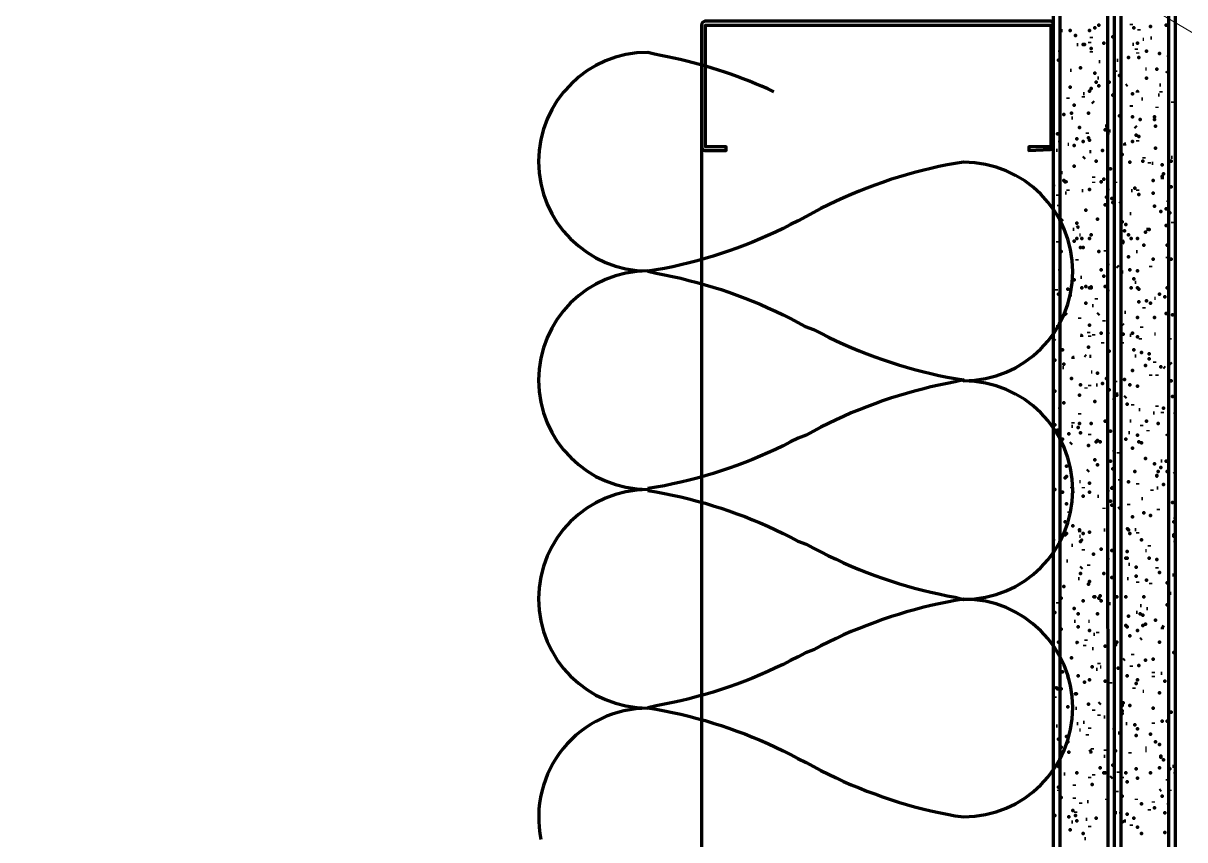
# Model space of a CAD drawing. Extents: x -83.6 to -32.7, y 325.7 to 417.7.
# Drawn here: x -65.46 to -53.48, y 364.89 to 373.3 of the extents above; entities that cross this region are included whole.
import ezdxf

# ---------------------------------------------------------------- set-up
doc = ezdxf.new("R2010")
doc.units = 0
doc.header["$MEASUREMENT"] = 0
for name, color, linetype, lineweight in [('Dt-Line 1', 9, 'Continuous', 0), ('Dt-Line 3', 7, 'Continuous', 15), ('Dt-Text', 121, 'Continuous', 20)]:
    doc.layers.add(name, color=color, linetype=linetype, lineweight=lineweight)
doc.styles.get("Standard").update_dxf_attribs({"font": 'Arial.ttf'})
doc.dimstyles.new('1 & 1 Half', dxfattribs={"dimtxt": 0.75, "dimasz": 0.75, "dimexe": 1, "dimexo": 0.375, "dimgap": 0.5, "dimtad": 1, "dimdec": 4, "dimzin": 3, "dimdsep": 46, "dimlunit": 4, "dimtxsty": 'Standard', "dimblk": 'ARCHTICK', "dimcen": 0.09375, "dimdle": 1, "dimclrd": 253, "dimclre": 253, "dimclrt": 256, "dimadec": 0, "dimazin": 0, "dimtfac": 0.6, "dimtdec": 4, "dimtix": 1, "dimtmove": 2, "dimatfit": 0, "dimfxl": 1, "dimfrac": 1, "dimtolj": 1, "dimtzin": 0, "dimlwd": 9, "dimlwe": 9, "dimarcsym": 0})

# ---------------------------------------------------------------- blocks, each defined once
blk = doc.blocks.new('_ArchTick')
at = {"color": 0, "linetype": 'ByBlock', "const_width": 0.15}
blk.add_lwpolyline([(-0.5, -0.5), (0.5, 0.5)], dxfattribs=at)

msp = doc.modelspace()

# ---------------------------------------------------------------- linework, layer by layer
at = {"layer": 'Dt-Line 1', "linetype": 'Continuous', "lineweight": 158}
for p, q in [((-54.758, 373.228), (-54.745, 373.228)), ((-54.038, 373.295), (-54.038, 373.281)), ((-53.958, 373.241), (-53.958, 373.228)), ((-54.465, 373.108), (-54.465, 373.095)), ((-54.451, 373.161), (-54.451, 373.148)), ((-53.905, 373.135), (-53.918, 373.135)), ((-53.825, 373.148), (-53.838, 373.148)), ((-54.598, 373.081), (-54.585, 373.081)), ((-54.451, 373.015), (-54.451, 373.001)), ((-54.011, 373.081), (-54.025, 373.081)), ((-53.985, 373.041), (-53.985, 373.028)), ((-53.971, 373.001), (-53.971, 372.988)), ((-54.371, 372.908), (-54.358, 372.908)), ((-54.185, 372.921), (-54.171, 372.921)), ((-54.651, 372.815), (-54.665, 372.815)), ((-54.371, 372.735), (-54.385, 372.735)), ((-54.198, 372.815), (-54.198, 372.801)), ((-53.878, 372.828), (-53.891, 372.828)), ((-53.665, 372.801), (-53.678, 372.788)), ((-54.145, 372.628), (-54.145, 372.615)), ((-54.078, 372.668), (-54.091, 372.655)), ((-53.745, 372.668), (-53.731, 372.668)), ((-54.691, 372.535), (-54.691, 372.521)), ((-54.518, 372.575), (-54.531, 372.575)), ((-54.531, 372.548), (-54.531, 372.535)), ((-54.438, 372.495), (-54.425, 372.481)), ((-53.931, 372.521), (-53.918, 372.521)), ((-53.745, 372.561), (-53.758, 372.561)), ((-53.731, 372.601), (-53.731, 372.588)), ((-53.611, 372.495), (-53.611, 372.481)), ((-54.038, 372.455), (-54.038, 372.441)), ((-53.771, 372.441), (-53.771, 372.428)), ((-54.638, 372.321), (-54.651, 372.321)), ((-53.598, 372.255), (-53.585, 372.255)), ((-54.491, 372.175), (-54.491, 372.161)), ((-54.291, 372.241), (-54.305, 372.241)), ((-54.251, 372.188), (-54.265, 372.188)), ((-54.131, 372.241), (-54.145, 372.241)), ((-53.998, 372.241), (-53.985, 372.228)), ((-54.691, 372.055), (-54.678, 372.055)), ((-53.971, 372.095), (-53.971, 372.081)), ((-54.798, 371.988), (-54.811, 371.988)), ((-54.518, 371.921), (-54.531, 371.908)), ((-54.451, 371.975), (-54.465, 371.975)), ((-53.905, 371.921), (-53.905, 371.908)), ((-53.625, 371.921), (-53.611, 371.921)), ((-53.851, 371.868), (-53.851, 371.855)), ((-53.811, 371.855), (-53.825, 371.855)), ((-54.758, 371.761), (-54.745, 371.761)), ((-54.425, 371.721), (-54.425, 371.708)), ((-54.425, 371.668), (-54.425, 371.655)), ((-54.211, 371.748), (-54.225, 371.748)), ((-54.198, 371.668), (-54.198, 371.655)), ((-54.798, 371.535), (-54.798, 371.521)), ((-54.705, 371.548), (-54.718, 371.548)), ((-54.691, 371.588), (-54.691, 371.575)), ((-54.531, 371.575), (-54.545, 371.575)), ((-54.198, 371.535), (-54.211, 371.535)), ((-54.025, 371.575), (-54.038, 371.575)), ((-53.971, 371.588), (-53.971, 371.575)), ((-54.785, 371.428), (-54.785, 371.415)), ((-54.145, 371.455), (-54.158, 371.441)), ((-53.665, 371.481), (-53.651, 371.468)), ((-54.758, 371.335), (-54.771, 371.335)), ((-54.038, 371.335), (-54.051, 371.335)), ((-54.745, 371.281), (-54.758, 371.268)), ((-54.625, 371.175), (-54.638, 371.175)), ((-54.145, 371.228), (-54.145, 371.215)), ((-53.651, 371.215), (-53.651, 371.201)), ((-53.611, 371.255), (-53.611, 371.241)), ((-54.798, 371.055), (-54.798, 371.041)), ((-54.571, 371.121), (-54.558, 371.121)), ((-54.305, 370.961), (-54.305, 370.948)), ((-53.985, 370.948), (-53.971, 370.948)), ((-54.598, 370.868), (-54.598, 370.855)), ((-53.665, 370.895), (-53.665, 370.881)), ((-54.185, 370.801), (-54.171, 370.788)), ((-54.118, 370.735), (-54.131, 370.735)), ((-53.838, 370.801), (-53.838, 370.788)), ((-54.545, 370.681), (-54.558, 370.681)), ((-53.985, 370.628), (-53.998, 370.628)), ((-54.811, 370.561), (-54.811, 370.548)), ((-54.398, 370.468), (-54.398, 370.455)), ((-54.158, 370.481), (-54.145, 370.481)), ((-53.798, 370.468), (-53.785, 370.468)), ((-54.425, 370.388), (-54.438, 370.388)), ((-53.905, 370.375), (-53.905, 370.361)), ((-53.585, 370.361), (-53.585, 370.348)), ((-54.718, 370.308), (-54.705, 370.295)), ((-54.571, 370.268), (-54.571, 370.255)), ((-54.371, 370.308), (-54.385, 370.295)), ((-54.318, 370.241), (-54.318, 370.228)), ((-54.091, 370.321), (-54.105, 370.321)), ((-54.798, 370.188), (-54.798, 370.175)), ((-54.478, 370.121), (-54.478, 370.108)), ((-54.131, 370.201), (-54.118, 370.188)), ((-53.931, 370.175), (-53.931, 370.161)), ((-54.838, 370.041), (-54.825, 370.028)), ((-54.465, 370.081), (-54.465, 370.068)), ((-54.425, 370.095), (-54.425, 370.081)), ((-54.331, 370.015), (-54.331, 370.001)), ((-54.131, 370.015), (-54.131, 370.001)), ((-54.038, 370.081), (-54.051, 370.081)), ((-53.945, 370.055), (-53.945, 370.041)), ((-53.785, 370.095), (-53.798, 370.095)), ((-53.638, 370.055), (-53.638, 370.041)), ((-54.518, 369.881), (-54.505, 369.868)), ((-54.465, 369.868), (-54.451, 369.868)), ((-53.985, 369.868), (-53.998, 369.868)), ((-54.731, 369.748), (-54.745, 369.748)), ((-53.798, 369.815), (-53.798, 369.801)), ((-53.705, 369.761), (-53.691, 369.748)), ((-53.638, 369.801), (-53.625, 369.788)), ((-54.451, 369.708), (-54.438, 369.708)), ((-53.838, 369.681), (-53.838, 369.668)), ((-53.771, 369.681), (-53.771, 369.668)), ((-54.505, 369.548), (-54.505, 369.535)), ((-54.465, 369.575), (-54.465, 369.561)), ((-54.398, 369.575), (-54.385, 369.575)), ((-54.198, 369.615), (-54.198, 369.601)), ((-54.091, 369.455), (-54.105, 369.441)), ((-54.571, 369.281), (-54.571, 369.268)), ((-54.025, 369.375), (-54.025, 369.361)), ((-53.958, 369.321), (-53.945, 369.321)), ((-53.798, 369.281), (-53.811, 369.281)), ((-53.771, 369.361), (-53.771, 369.348)), ((-53.718, 369.295), (-53.718, 369.281)), ((-54.651, 369.148), (-54.638, 369.148)), ((-54.638, 369.188), (-54.638, 369.175)), ((-54.038, 369.201), (-54.051, 369.201)), ((-53.931, 369.161), (-53.931, 369.148)), ((-54.465, 369.068), (-54.465, 369.055)), ((-54.051, 369.081), (-54.065, 369.081)), ((-53.865, 369.108), (-53.865, 369.095)), ((-53.678, 369.068), (-53.665, 369.055)), ((-54.651, 368.975), (-54.665, 368.961)), ((-54.198, 368.815), (-54.211, 368.815)), ((-54.171, 368.881), (-54.171, 368.868)), ((-53.718, 368.788), (-53.731, 368.788)), ((-54.478, 368.695), (-54.491, 368.681)), ((-53.585, 368.668), (-53.598, 368.655)), ((-54.558, 368.575), (-54.571, 368.575)), ((-54.158, 368.601), (-54.158, 368.588)), ((-53.971, 368.561), (-53.971, 368.548)), ((-54.651, 368.521), (-54.651, 368.508)), ((-54.531, 368.521), (-54.531, 368.508)), ((-54.385, 368.428), (-54.371, 368.428)), ((-53.825, 368.495), (-53.825, 368.481)), ((-53.758, 368.508), (-53.771, 368.508)), ((-54.318, 368.308), (-54.318, 368.295)), ((-54.065, 368.348), (-54.065, 368.335)), ((-53.931, 368.401), (-53.918, 368.401)), ((-54.678, 368.268), (-54.678, 368.255)), ((-54.131, 368.215), (-54.145, 368.215)), ((-53.758, 368.295), (-53.758, 368.281)), ((-53.638, 368.295), (-53.651, 368.295)), ((-54.318, 368.081), (-54.305, 368.081)), ((-54.145, 368.108), (-54.145, 368.095)), ((-53.985, 368.081), (-53.998, 368.081)), ((-54.571, 368.015), (-54.558, 368.015)), ((-53.971, 368.055), (-53.971, 368.041)), ((-54.651, 367.921), (-54.638, 367.921)), ((-54.531, 367.881), (-54.531, 367.868)), ((-53.891, 367.868), (-53.878, 367.868)), ((-53.851, 367.921), (-53.851, 367.908)), ((-54.705, 367.761), (-54.691, 367.761)), ((-54.478, 367.721), (-54.478, 367.708)), ((-54.278, 367.788), (-54.278, 367.775)), ((-54.051, 367.721), (-54.065, 367.721)), ((-54.771, 367.601), (-54.785, 367.601)), ((-54.545, 367.695), (-54.558, 367.681)), ((-53.771, 367.695), (-53.771, 367.681)), ((-53.611, 367.615), (-53.598, 367.615)), ((-54.571, 367.575), (-54.585, 367.575)), ((-54.065, 367.575), (-54.078, 367.575)), ((-53.971, 367.548), (-53.971, 367.535)), ((-53.838, 367.535), (-53.838, 367.521)), ((-53.638, 367.428), (-53.625, 367.428)), ((-54.798, 367.335), (-54.798, 367.321)), ((-54.265, 367.321), (-54.251, 367.321)), ((-53.971, 367.228), (-53.985, 367.228)), ((-53.931, 367.295), (-53.945, 367.295)), ((-53.878, 367.268), (-53.865, 367.268)), ((-54.611, 367.135), (-54.625, 367.135)), ((-54.465, 367.135), (-54.478, 367.135)), ((-54.411, 367.001), (-54.425, 367.001)), ((-54.385, 367.028), (-54.385, 367.015)), ((-54.518, 366.895), (-54.518, 366.881)), ((-54.505, 366.948), (-54.505, 366.935)), ((-53.931, 366.961), (-53.945, 366.948)), ((-54.438, 366.855), (-54.425, 366.855)), ((-54.211, 366.748), (-54.225, 366.748)), ((-54.105, 366.748), (-54.118, 366.735)), ((-54.025, 366.801), (-54.025, 366.788)), ((-53.665, 366.841), (-53.651, 366.841)), ((-54.385, 366.641), (-54.398, 366.641)), ((-54.371, 366.708), (-54.371, 366.695)), ((-54.358, 366.668), (-54.345, 366.668)), ((-54.038, 366.681), (-54.038, 366.668)), ((-54.251, 366.508), (-54.251, 366.495)), ((-53.811, 366.615), (-53.811, 366.601)), ((-53.811, 366.575), (-53.811, 366.561)), ((-53.731, 366.601), (-53.718, 366.601)), ((-53.638, 366.561), (-53.651, 366.561)), ((-54.011, 366.455), (-54.011, 366.441)), ((-53.918, 366.415), (-53.905, 366.415)), ((-54.825, 366.361), (-54.825, 366.348)), ((-54.358, 366.295), (-54.371, 366.281)), ((-54.278, 366.268), (-54.291, 366.268)), ((-53.651, 366.348), (-53.665, 366.348)), ((-54.611, 366.241), (-54.598, 366.241)), ((-54.425, 366.228), (-54.425, 366.215)), ((-54.371, 366.175), (-54.371, 366.161)), ((-54.305, 366.148), (-54.318, 366.148)), ((-54.798, 366.055), (-54.811, 366.055)), ((-54.585, 366.081), (-54.598, 366.081)), ((-54.518, 366.095), (-54.531, 366.095)), ((-54.465, 366.041), (-54.465, 366.028)), ((-54.078, 366.081), (-54.091, 366.081)), ((-53.811, 366.095), (-53.811, 366.081)), ((-53.665, 366.041), (-53.651, 366.041)), ((-54.558, 366.015), (-54.571, 366.015)), ((-54.491, 365.975), (-54.491, 365.961)), ((-54.171, 365.988), (-54.158, 365.988)), ((-54.438, 365.828), (-54.438, 365.815)), ((-54.305, 365.815), (-54.305, 365.801)), ((-54.051, 365.788), (-54.051, 365.775)), ((-53.878, 365.828), (-53.891, 365.828)), ((-53.878, 365.801), (-53.891, 365.801)), ((-54.318, 365.748), (-54.305, 365.748)), ((-54.718, 365.561), (-54.731, 365.561)), ((-54.425, 365.561), (-54.425, 365.548)), ((-54.171, 365.588), (-54.171, 365.575)), ((-53.598, 365.641), (-53.611, 365.641)), ((-54.825, 365.455), (-54.838, 365.455)), ((-54.625, 365.455), (-54.625, 365.441)), ((-54.465, 365.535), (-54.465, 365.521)), ((-54.238, 365.535), (-54.251, 365.521)), ((-54.131, 365.535), (-54.131, 365.521)), ((-53.665, 365.508), (-53.665, 365.495)), ((-54.785, 365.401), (-54.785, 365.388)), ((-54.625, 365.321), (-54.625, 365.308)), ((-54.291, 365.308), (-54.291, 365.295)), ((-54.185, 365.388), (-54.185, 365.375)), ((-53.985, 365.308), (-53.985, 365.295)), ((-53.731, 365.401), (-53.745, 365.388)), ((-53.638, 365.401), (-53.638, 365.388)), ((-54.558, 365.268), (-54.558, 365.255)), ((-54.491, 365.281), (-54.478, 365.281)), ((-53.851, 365.201), (-53.851, 365.188)), ((-53.811, 365.281), (-53.811, 365.268)), ((-54.638, 365.068), (-54.651, 365.068)), ((-54.611, 365.175), (-54.611, 365.161)), ((-54.491, 365.095), (-54.505, 365.095)), ((-54.185, 365.161), (-54.198, 365.161)), ((-53.585, 365.081), (-53.598, 365.081)), ((-54.465, 365.028), (-54.465, 365.015)), ((-54.038, 365.041), (-54.038, 365.028)), ((-54.505, 364.895), (-54.518, 364.895))]:
    msp.add_line(p, q, dxfattribs=at)
for points in [[(-54.665, 373.228), (-54.665, 373.228), (-54.665, 373.228)], [(-54.465, 373.228), (-54.465, 373.228), (-54.465, 373.228)], [(-54.411, 373.255), (-54.411, 373.255), (-54.411, 373.255)], [(-54.371, 373.281), (-54.371, 373.281), (-54.371, 373.281)], [(-54.011, 373.255), (-54.011, 373.255), (-54.011, 373.255)], [(-53.838, 373.268), (-53.838, 373.268), (-53.838, 373.268)], [(-53.678, 373.281), (-53.678, 373.281), (-53.678, 373.281)], [(-54.611, 373.175), (-54.611, 373.175), (-54.611, 373.175)], [(-54.318, 373.095), (-54.318, 373.095), (-54.318, 373.095)], [(-54.225, 373.161), (-54.225, 373.161), (-54.225, 373.161)], [(-53.971, 373.095), (-53.971, 373.095), (-53.971, 373.095)], [(-54.771, 373.015), (-54.771, 373.015), (-54.771, 373.015)], [(-54.451, 373.041), (-54.451, 373.041), (-54.451, 373.041)], [(-53.878, 373.015), (-53.878, 373.015), (-53.878, 373.015)], [(-54.785, 372.921), (-54.785, 372.921), (-54.785, 372.921)], [(-54.065, 372.948), (-54.065, 372.948), (-54.065, 372.948)], [(-53.958, 372.948), (-53.958, 372.948), (-53.958, 372.948)], [(-53.651, 372.961), (-53.651, 372.961), (-53.651, 372.961)], [(-54.558, 372.841), (-54.558, 372.841), (-54.558, 372.841)], [(-54.411, 372.788), (-54.411, 372.788), (-54.411, 372.788)], [(-54.158, 372.761), (-54.158, 372.761), (-54.158, 372.761)], [(-53.878, 372.735), (-53.878, 372.735), (-53.878, 372.735)], [(-53.771, 372.828), (-53.771, 372.828), (-53.771, 372.828)], [(-54.665, 372.641), (-54.665, 372.641), (-54.665, 372.641)], [(-54.451, 372.628), (-54.451, 372.628), (-54.451, 372.628)], [(-54.398, 372.695), (-54.398, 372.695), (-54.398, 372.695)], [(-54.371, 372.655), (-54.371, 372.655), (-54.371, 372.655)], [(-54.265, 372.695), (-54.265, 372.695), (-54.265, 372.695)], [(-54.465, 372.601), (-54.465, 372.601), (-54.465, 372.601)], [(-54.025, 372.575), (-54.025, 372.575), (-54.025, 372.575)], [(-53.971, 372.588), (-53.971, 372.601), (-53.971, 372.588)], [(-54.651, 372.375), (-54.651, 372.375), (-54.651, 372.375)], [(-54.625, 372.455), (-54.625, 372.455), (-54.625, 372.455)], [(-54.478, 372.375), (-54.478, 372.375), (-54.478, 372.375)], [(-54.731, 372.361), (-54.731, 372.361), (-54.731, 372.361)], [(-54.158, 372.348), (-54.158, 372.348), (-54.158, 372.348)], [(-54.025, 372.335), (-54.025, 372.335), (-54.025, 372.335)], [(-53.945, 372.308), (-53.945, 372.308), (-53.945, 372.308)], [(-53.798, 372.335), (-53.798, 372.335), (-53.798, 372.335)], [(-53.798, 372.308), (-53.798, 372.308), (-53.798, 372.308)], [(-54.798, 372.161), (-54.798, 372.161), (-54.798, 372.161)], [(-54.571, 372.228), (-54.571, 372.228), (-54.571, 372.228)], [(-54.305, 372.201), (-54.305, 372.201), (-54.305, 372.201)], [(-54.278, 372.161), (-54.278, 372.161), (-54.278, 372.161)], [(-53.985, 372.148), (-53.985, 372.148), (-53.985, 372.148)], [(-53.958, 372.135), (-53.958, 372.135), (-53.958, 372.135)], [(-53.785, 372.241), (-53.785, 372.241), (-53.785, 372.241)], [(-54.771, 372.081), (-54.771, 372.081), (-54.771, 372.081)], [(-54.625, 372.041), (-54.625, 372.041), (-54.625, 372.041)], [(-54.598, 372.108), (-54.598, 372.108), (-54.598, 372.108)], [(-54.531, 372.081), (-54.531, 372.081), (-54.531, 372.081)], [(-54.478, 372.121), (-54.478, 372.121), (-54.478, 372.121)], [(-54.465, 372.095), (-54.465, 372.095), (-54.465, 372.095)], [(-54.091, 372.055), (-54.105, 372.055), (-54.105, 372.041)], [(-54.025, 372.081), (-54.025, 372.081), (-54.025, 372.081)], [(-53.785, 372.015), (-53.785, 372.015), (-53.785, 372.015)], [(-54.331, 371.988), (-54.331, 371.988), (-54.331, 371.988)], [(-54.131, 371.948), (-54.131, 371.948), (-54.131, 371.948)], [(-54.625, 371.828), (-54.625, 371.828), (-54.625, 371.828)], [(-54.398, 371.881), (-54.398, 371.881), (-54.398, 371.881)], [(-54.251, 371.801), (-54.251, 371.801), (-54.251, 371.801)], [(-54.051, 371.868), (-54.051, 371.868), (-54.051, 371.868)], [(-53.918, 371.881), (-53.918, 371.881), (-53.918, 371.881)], [(-53.718, 371.841), (-53.718, 371.841), (-53.718, 371.841)], [(-54.345, 371.668), (-54.345, 371.668), (-54.345, 371.668)], [(-54.318, 371.695), (-54.318, 371.695), (-54.318, 371.695)], [(-53.811, 371.681), (-53.811, 371.681), (-53.811, 371.681)], [(-53.718, 371.721), (-53.718, 371.695)], [(-53.705, 371.748), (-53.705, 371.748), (-53.705, 371.748)], [(-54.838, 371.628), (-54.838, 371.628), (-54.838, 371.628)], [(-54.465, 371.588), (-54.465, 371.588), (-54.465, 371.588)], [(-54.278, 371.588), (-54.278, 371.588), (-54.278, 371.588)], [(-53.998, 371.601), (-53.998, 371.601), (-53.998, 371.601)], [(-53.958, 371.535), (-53.958, 371.535), (-53.958, 371.535)], [(-53.811, 371.548), (-53.811, 371.548), (-53.811, 371.548)], [(-53.625, 371.615), (-53.625, 371.615), (-53.625, 371.615)], [(-54.305, 371.428), (-54.305, 371.428), (-54.305, 371.428)], [(-54.291, 371.508), (-54.291, 371.508), (-54.291, 371.508)], [(-54.238, 371.495), (-54.238, 371.495), (-54.238, 371.495)], [(-54.225, 371.455), (-54.225, 371.455), (-54.225, 371.455)], [(-53.798, 371.415), (-53.798, 371.415), (-53.798, 371.415)], [(-54.505, 371.375), (-54.505, 371.375), (-54.505, 371.375)], [(-53.731, 371.361), (-53.731, 371.361), (-53.731, 371.361)], [(-53.678, 371.388), (-53.678, 371.388), (-53.678, 371.388)], [(-53.638, 371.348), (-53.638, 371.348), (-53.638, 371.348)], [(-54.598, 371.241), (-54.598, 371.241), (-54.598, 371.241)], [(-54.598, 371.201), (-54.585, 371.201), (-54.598, 371.188)], [(-54.385, 371.281), (-54.385, 371.281), (-54.385, 371.281)], [(-54.131, 371.255), (-54.131, 371.255), (-54.131, 371.255)], [(-54.091, 371.228), (-54.091, 371.228), (-54.091, 371.228)], [(-53.851, 371.175), (-53.878, 371.175)], [(-53.678, 371.215), (-53.678, 371.215), (-53.678, 371.215)], [(-54.625, 371.055), (-54.625, 371.055), (-54.625, 371.055)], [(-54.598, 371.081), (-54.598, 371.081), (-54.598, 371.081)], [(-54.545, 371.081), (-54.545, 371.081), (-54.545, 371.081)], [(-54.465, 371.081), (-54.465, 371.081), (-54.465, 371.081)], [(-54.451, 371.121), (-54.451, 371.121), (-54.451, 371.121)], [(-54.131, 371.068), (-54.118, 371.041), (-54.131, 371.028)], [(-54.105, 371.161), (-54.105, 371.161), (-54.105, 371.161)], [(-54.065, 371.121), (-54.065, 371.121), (-54.065, 371.121)], [(-54.038, 371.081), (-54.038, 371.081), (-54.038, 371.081)], [(-53.971, 371.081), (-53.971, 371.081), (-53.971, 371.081)], [(-53.891, 371.148), (-53.891, 371.148), (-53.891, 371.148)], [(-54.558, 370.988), (-54.558, 370.988), (-54.558, 370.988)], [(-54.531, 370.988), (-54.531, 370.988), (-54.531, 370.988)], [(-54.371, 370.948), (-54.371, 370.948), (-54.371, 370.948)], [(-53.905, 371.015), (-53.905, 371.015), (-53.905, 371.015)], [(-53.665, 371.015), (-53.665, 371.015), (-53.665, 371.015)], [(-54.278, 370.815), (-54.278, 370.815), (-54.278, 370.815)], [(-54.065, 370.895), (-54.065, 370.895), (-54.065, 370.895)], [(-53.811, 370.868), (-53.811, 370.868), (-53.811, 370.868)], [(-53.625, 370.868), (-53.625, 370.868), (-53.625, 370.868)], [(-54.771, 370.761), (-54.771, 370.761), (-54.771, 370.761)], [(-54.345, 370.761), (-54.345, 370.761), (-54.345, 370.761)], [(-54.318, 370.695), (-54.318, 370.695), (-54.318, 370.695)], [(-54.051, 370.761), (-54.051, 370.761), (-54.051, 370.761)], [(-53.971, 370.748), (-53.971, 370.748), (-53.971, 370.748)], [(-54.625, 370.655), (-54.625, 370.655), (-54.625, 370.655)], [(-54.505, 370.588), (-54.505, 370.588), (-54.505, 370.588)], [(-54.305, 370.588), (-54.305, 370.588), (-54.305, 370.588)], [(-54.011, 370.668), (-54.011, 370.668), (-54.011, 370.668)], [(-54.785, 370.508), (-54.785, 370.508), (-54.785, 370.508)], [(-54.691, 370.561), (-54.691, 370.561), (-54.691, 370.561)], [(-54.665, 370.495), (-54.665, 370.495), (-54.665, 370.495)], [(-54.545, 370.575), (-54.545, 370.575), (-54.545, 370.575)], [(-54.278, 370.548), (-54.278, 370.548), (-54.278, 370.548)], [(-54.038, 370.575), (-54.038, 370.575), (-54.038, 370.575)], [(-53.745, 370.508), (-53.745, 370.508), (-53.745, 370.508)], [(-53.691, 370.481), (-53.691, 370.481), (-53.691, 370.481)], [(-53.665, 370.575), (-53.665, 370.575), (-53.665, 370.575)], [(-54.505, 370.415), (-54.505, 370.415), (-54.505, 370.415)], [(-53.958, 370.428), (-53.958, 370.428), (-53.958, 370.428)], [(-53.878, 370.441), (-53.878, 370.441), (-53.878, 370.441)], [(-53.838, 370.415), (-53.838, 370.415), (-53.838, 370.415)], [(-53.971, 370.268), (-53.971, 370.268), (-53.971, 370.268)], [(-53.798, 370.268), (-53.798, 370.268), (-53.798, 370.268)], [(-53.678, 370.308), (-53.678, 370.308), (-53.678, 370.308)], [(-53.611, 370.295), (-53.611, 370.295), (-53.611, 370.295)], [(-54.465, 370.188), (-54.465, 370.188), (-54.465, 370.188)], [(-54.345, 370.108), (-54.345, 370.108), (-54.345, 370.108)], [(-54.278, 370.108), (-54.278, 370.108), (-54.278, 370.108)], [(-54.025, 370.108), (-54.025, 370.108), (-54.025, 370.108)], [(-54.545, 370.068), (-54.545, 370.081), (-54.558, 370.081)], [(-54.118, 370.095), (-54.118, 370.095), (-54.118, 370.095)], [(-53.971, 370.068), (-53.971, 370.068), (-53.971, 370.068)], [(-54.745, 369.935), (-54.745, 369.935), (-54.745, 369.935)], [(-54.478, 369.961), (-54.478, 369.961), (-54.478, 369.961)], [(-54.265, 369.921), (-54.265, 369.921), (-54.265, 369.921)], [(-54.011, 369.935), (-54.011, 369.935), (-54.011, 369.935)], [(-53.931, 369.908), (-53.931, 369.908), (-53.931, 369.908)], [(-53.851, 369.895), (-53.851, 369.895), (-53.851, 369.895)], [(-54.825, 369.828), (-54.825, 369.828), (-54.825, 369.828)], [(-54.731, 369.788), (-54.731, 369.788), (-54.731, 369.788)], [(-54.625, 369.855), (-54.638, 369.855), (-54.638, 369.841)], [(-53.891, 369.775), (-53.891, 369.775), (-53.891, 369.775)], [(-53.851, 369.841), (-53.851, 369.841), (-53.851, 369.841)], [(-53.731, 369.761), (-53.731, 369.761), (-53.731, 369.761)], [(-54.651, 369.641), (-54.651, 369.641), (-54.651, 369.641)], [(-54.385, 369.695), (-54.385, 369.695), (-54.385, 369.695)], [(-54.291, 369.641), (-54.291, 369.641), (-54.291, 369.641)], [(-54.105, 369.628), (-54.105, 369.628), (-54.105, 369.628)], [(-54.025, 369.721), (-54.025, 369.721), (-54.025, 369.721)], [(-54.825, 369.508), (-54.825, 369.508), (-54.825, 369.508)], [(-54.558, 369.575), (-54.558, 369.575), (-54.558, 369.575)], [(-54.331, 369.588), (-54.331, 369.588), (-54.331, 369.588)], [(-54.265, 369.521), (-54.265, 369.521), (-54.265, 369.521)], [(-54.051, 369.575), (-54.051, 369.575), (-54.051, 369.575)], [(-53.971, 369.561), (-53.971, 369.561), (-53.971, 369.561)], [(-53.625, 369.615), (-53.625, 369.615), (-53.625, 369.615)], [(-54.731, 369.388), (-54.731, 369.388), (-54.731, 369.388)], [(-54.411, 369.401), (-54.411, 369.401), (-54.411, 369.401)], [(-54.211, 369.428), (-54.211, 369.428), (-54.211, 369.428)], [(-54.185, 369.468), (-54.185, 369.495)], [(-53.611, 369.455), (-53.611, 369.455), (-53.611, 369.455)], [(-54.771, 369.335), (-54.771, 369.335), (-54.771, 369.335)], [(-53.705, 369.335), (-53.705, 369.335), (-53.705, 369.335)], [(-53.585, 369.281), (-53.585, 369.281), (-53.585, 369.281)], [(-54.825, 369.161), (-54.825, 369.161), (-54.825, 369.161)], [(-54.571, 369.175), (-54.571, 369.175), (-54.571, 369.175)], [(-54.451, 369.175), (-54.451, 369.175), (-54.451, 369.175)], [(-54.305, 369.201), (-54.305, 369.201), (-54.305, 369.201)], [(-53.878, 369.201), (-53.878, 369.201), (-53.878, 369.201)], [(-53.758, 369.175), (-53.758, 369.175), (-53.758, 369.175)], [(-54.798, 369.108), (-54.798, 369.108), (-54.798, 369.108)], [(-54.798, 369.068), (-54.798, 369.068), (-54.798, 369.068)], [(-54.678, 369.068), (-54.678, 369.068), (-54.678, 369.068)], [(-54.585, 369.135), (-54.585, 369.135), (-54.585, 369.135)], [(-54.558, 369.081), (-54.558, 369.081), (-54.558, 369.081)], [(-54.251, 369.095), (-54.251, 369.095), (-54.251, 369.095)], [(-53.971, 369.055), (-53.971, 369.055), (-53.971, 369.055)], [(-54.745, 369.015), (-54.745, 369.015), (-54.745, 369.015)], [(-54.478, 368.948), (-54.478, 368.948), (-54.478, 368.948)], [(-54.358, 368.988), (-54.358, 368.988), (-54.358, 368.988)], [(-54.091, 369.015), (-54.091, 369.015), (-54.091, 369.015)], [(-54.025, 368.921), (-54.025, 368.921), (-54.025, 368.921)], [(-53.958, 368.988), (-53.958, 368.988), (-53.958, 368.988)], [(-53.931, 368.975), (-53.931, 368.975), (-53.931, 368.975)], [(-54.411, 368.801), (-54.411, 368.801), (-54.411, 368.801)], [(-54.251, 368.788), (-54.251, 368.788), (-54.251, 368.788)], [(-53.891, 368.815), (-53.891, 368.815), (-53.891, 368.815)], [(-53.678, 368.788), (-53.678, 368.788), (-53.678, 368.788)], [(-54.705, 368.735), (-54.705, 368.735), (-54.705, 368.735)], [(-54.385, 368.748), (-54.385, 368.748), (-54.385, 368.748)], [(-54.225, 368.708), (-54.225, 368.708), (-54.225, 368.708)], [(-53.998, 368.681), (-53.998, 368.681), (-53.998, 368.681)], [(-53.798, 368.761), (-53.798, 368.761), (-53.798, 368.761)], [(-53.758, 368.681), (-53.758, 368.681), (-53.758, 368.681)], [(-53.731, 368.721), (-53.731, 368.721), (-53.731, 368.721)], [(-53.665, 368.681), (-53.665, 368.681), (-53.665, 368.681)], [(-54.465, 368.561), (-54.465, 368.561), (-54.465, 368.561)], [(-54.065, 368.575), (-54.065, 368.575), (-54.065, 368.575)], [(-53.705, 368.548), (-53.705, 368.548), (-53.705, 368.548)], [(-54.825, 368.495), (-54.825, 368.495), (-54.825, 368.495)], [(-54.745, 368.468), (-54.745, 368.468), (-54.745, 368.468)], [(-54.638, 368.468), (-54.638, 368.468), (-54.638, 368.468)], [(-54.531, 368.428), (-54.531, 368.428), (-54.531, 368.428)], [(-54.465, 368.468), (-54.465, 368.468), (-54.465, 368.468)], [(-54.278, 368.481), (-54.278, 368.481), (-54.278, 368.481)], [(-54.705, 368.348), (-54.705, 368.348), (-54.705, 368.348)], [(-54.251, 368.375), (-54.251, 368.375), (-54.251, 368.375)], [(-54.238, 368.335), (-54.238, 368.335), (-54.238, 368.335)], [(-54.131, 368.308), (-54.158, 368.308), (-54.171, 368.295)], [(-53.611, 368.361), (-53.611, 368.361), (-53.611, 368.361)], [(-54.025, 368.215), (-54.025, 368.215), (-54.025, 368.215)], [(-53.905, 368.255), (-53.905, 368.255), (-53.905, 368.255)], [(-53.838, 368.228), (-53.838, 368.228), (-53.838, 368.228)], [(-53.585, 368.201), (-53.585, 368.201), (-53.585, 368.201)], [(-54.718, 368.161), (-54.718, 368.161), (-54.718, 368.161)], [(-54.638, 368.121), (-54.638, 368.121), (-54.638, 368.121)], [(-54.571, 368.081), (-54.571, 368.055)], [(-53.598, 368.161), (-53.598, 368.161), (-53.598, 368.161)], [(-54.838, 367.975), (-54.838, 367.975), (-54.838, 367.975)], [(-54.531, 368.041), (-54.531, 368.041), (-54.531, 368.041)], [(-54.465, 368.055), (-54.465, 368.055), (-54.465, 368.055)], [(-54.051, 368.041), (-54.051, 368.041), (-54.051, 368.041)], [(-53.931, 367.975), (-53.931, 367.975), (-53.931, 367.975)], [(-53.585, 367.961), (-53.585, 367.961), (-53.585, 367.961)], [(-54.425, 367.828), (-54.425, 367.828), (-54.425, 367.828)], [(-54.345, 367.881), (-54.345, 367.881), (-54.345, 367.881)], [(-54.238, 367.868), (-54.238, 367.868), (-54.238, 367.868)], [(-54.078, 367.855), (-54.078, 367.855), (-54.078, 367.855)], [(-53.851, 367.788), (-53.851, 367.788), (-53.851, 367.788)], [(-53.771, 367.775), (-53.771, 367.775), (-53.771, 367.775)], [(-54.558, 367.628), (-54.558, 367.628), (-54.558, 367.628)], [(-54.318, 367.628), (-54.318, 367.628), (-54.318, 367.628)], [(-53.985, 367.695), (-53.985, 367.695), (-53.985, 367.695)], [(-53.985, 367.601), (-53.985, 367.601), (-53.985, 367.601)], [(-53.745, 367.641), (-53.745, 367.641), (-53.745, 367.641)], [(-54.731, 367.495), (-54.731, 367.495), (-54.731, 367.495)], [(-54.478, 367.521), (-54.478, 367.521), (-54.478, 367.521)], [(-54.465, 367.548), (-54.465, 367.548), (-54.465, 367.548)], [(-53.878, 367.561), (-53.878, 367.561), (-53.878, 367.561)], [(-53.665, 367.535), (-53.665, 367.535), (-53.665, 367.535)], [(-54.758, 367.375), (-54.758, 367.375), (-54.758, 367.375)], [(-54.531, 367.348), (-54.531, 367.348), (-54.531, 367.348)], [(-54.371, 367.375), (-54.371, 367.375), (-54.371, 367.375)], [(-54.358, 367.401), (-54.358, 367.401), (-54.358, 367.401)], [(-54.345, 367.348), (-54.345, 367.348), (-54.345, 367.348)], [(-54.185, 367.388), (-54.185, 367.388), (-54.185, 367.388)], [(-54.091, 367.388), (-54.091, 367.388), (-54.091, 367.388)], [(-53.905, 367.388), (-53.905, 367.388), (-53.905, 367.388)], [(-54.825, 367.228), (-54.825, 367.228), (-54.825, 367.228)], [(-54.625, 367.268), (-54.625, 367.268), (-54.625, 367.268)], [(-53.665, 367.308), (-53.665, 367.308), (-53.665, 367.308)], [(-54.585, 367.215), (-54.585, 367.215), (-54.585, 367.215)], [(-54.385, 367.215), (-54.385, 367.215), (-54.385, 367.215)], [(-54.065, 367.188), (-54.065, 367.188), (-54.065, 367.188)], [(-53.945, 367.215), (-53.945, 367.215), (-53.945, 367.215)], [(-53.918, 367.201), (-53.918, 367.201), (-53.918, 367.201)], [(-53.891, 367.108), (-53.891, 367.108), (-53.891, 367.108)], [(-53.785, 367.148), (-53.785, 367.148), (-53.785, 367.148)], [(-54.758, 367.055), (-54.758, 367.055), (-54.758, 367.055)], [(-54.585, 367.081), (-54.585, 367.081), (-54.585, 367.081)], [(-54.465, 367.041), (-54.465, 367.041), (-54.465, 367.041)], [(-54.051, 366.988), (-54.051, 366.988), (-54.051, 366.988)], [(-53.971, 367.041), (-53.971, 367.041), (-53.971, 367.041)], [(-53.918, 367.095), (-53.918, 367.095), (-53.918, 367.095)], [(-53.705, 367.095), (-53.718, 367.068), (-53.718, 367.055)], [(-54.785, 366.921), (-54.785, 366.921), (-54.785, 366.921)], [(-54.585, 366.908), (-54.598, 366.921), (-54.598, 366.908)], [(-54.305, 366.881), (-54.305, 366.881), (-54.305, 366.881)], [(-54.198, 366.895), (-54.198, 366.895), (-54.198, 366.895)], [(-54.185, 366.921), (-54.185, 366.921), (-54.185, 366.921)], [(-53.745, 366.921), (-53.745, 366.921), (-53.745, 366.921)], [(-54.651, 366.761), (-54.651, 366.761), (-54.651, 366.761)], [(-53.811, 366.748), (-53.811, 366.748), (-53.811, 366.748)], [(-53.598, 366.815), (-53.598, 366.815), (-53.598, 366.815)], [(-54.438, 366.668), (-54.438, 366.668), (-54.438, 366.668)], [(-54.171, 366.655), (-54.171, 366.655), (-54.171, 366.655)], [(-53.958, 366.681), (-53.958, 366.681), (-53.958, 366.681)], [(-53.891, 366.735), (-53.891, 366.735), (-53.891, 366.735)], [(-54.745, 366.615), (-54.745, 366.615), (-54.745, 366.615)], [(-54.691, 366.575), (-54.691, 366.548)], [(-54.585, 366.575), (-54.585, 366.575), (-54.585, 366.575)], [(-54.518, 366.508), (-54.518, 366.508), (-54.518, 366.508)], [(-54.465, 366.535), (-54.465, 366.535), (-54.465, 366.535)], [(-54.305, 366.521), (-54.305, 366.521), (-54.305, 366.521)], [(-54.078, 366.575), (-54.078, 366.575), (-54.078, 366.575)], [(-53.971, 366.535), (-53.971, 366.535), (-53.971, 366.535)], [(-53.691, 366.521), (-53.691, 366.521), (-53.691, 366.521)], [(-54.758, 366.441), (-54.758, 366.441), (-54.758, 366.441)], [(-53.985, 366.495), (-53.985, 366.495), (-53.985, 366.495)], [(-53.745, 366.401), (-53.745, 366.401), (-53.745, 366.401)], [(-54.478, 366.281), (-54.478, 366.281), (-54.478, 366.281)], [(-54.051, 366.268), (-54.051, 366.268), (-54.051, 366.268)], [(-54.691, 366.255), (-54.691, 366.255), (-54.691, 366.255)], [(-54.131, 366.215), (-54.131, 366.215), (-54.131, 366.215)], [(-54.131, 366.188), (-54.131, 366.188), (-54.131, 366.188)], [(-53.811, 366.241), (-53.811, 366.241), (-53.811, 366.241)], [(-53.625, 366.201), (-53.625, 366.201), (-53.625, 366.201)], [(-54.211, 366.028), (-54.211, 366.028), (-54.211, 366.028)], [(-53.998, 366.068), (-53.998, 366.068), (-53.998, 366.068)], [(-53.971, 366.028), (-53.971, 366.028), (-53.971, 366.028)], [(-53.718, 366.108), (-53.718, 366.108), (-53.718, 366.108)], [(-53.665, 366.108), (-53.665, 366.108), (-53.665, 366.108)], [(-54.785, 365.921), (-54.785, 365.921), (-54.785, 365.921)], [(-54.705, 365.948), (-54.705, 365.948), (-54.705, 365.948)], [(-53.838, 365.975), (-53.838, 365.975), (-53.838, 365.975)], [(-54.758, 365.841), (-54.758, 365.841), (-54.758, 365.841)], [(-54.678, 365.788), (-54.678, 365.788), (-54.678, 365.788)], [(-54.465, 365.815), (-54.451, 365.788), (-54.465, 365.788)], [(-54.198, 365.801), (-54.198, 365.801), (-54.198, 365.801)], [(-53.785, 365.895), (-53.785, 365.895), (-53.785, 365.895)], [(-53.745, 365.868), (-53.745, 365.868), (-53.745, 365.868)], [(-53.705, 365.708), (-53.705, 365.708), (-53.705, 365.708)], [(-54.785, 365.641), (-54.785, 365.641), (-54.785, 365.641)], [(-54.598, 365.575), (-54.598, 365.575), (-54.598, 365.575)], [(-54.358, 365.628), (-54.358, 365.628), (-54.358, 365.628)], [(-54.225, 365.655), (-54.225, 365.655), (-54.225, 365.655)], [(-54.091, 365.575), (-54.091, 365.575), (-54.091, 365.575)], [(-53.985, 365.615), (-53.985, 365.615), (-53.985, 365.615)], [(-53.838, 365.575), (-53.838, 365.575), (-53.838, 365.575)], [(-53.745, 365.628), (-53.745, 365.628), (-53.745, 365.628)], [(-53.638, 365.615), (-53.638, 365.615), (-53.638, 365.615)], [(-53.585, 365.575), (-53.585, 365.575), (-53.585, 365.575)], [(-54.785, 365.428), (-54.785, 365.428), (-54.785, 365.428)], [(-54.438, 365.455), (-54.438, 365.455), (-54.438, 365.455)], [(-54.078, 365.481), (-54.078, 365.481), (-54.078, 365.481)], [(-53.971, 365.521), (-53.971, 365.521), (-53.971, 365.521)], [(-54.758, 365.321), (-54.758, 365.321), (-54.758, 365.321)], [(-54.131, 365.335), (-54.131, 365.335), (-54.131, 365.335)], [(-53.718, 365.335), (-53.718, 365.335), (-53.718, 365.335)], [(-54.638, 365.188), (-54.638, 365.188), (-54.638, 365.188)], [(-53.931, 365.255), (-53.931, 365.255), (-53.931, 365.255)], [(-53.798, 365.215), (-53.798, 365.215), (-53.798, 365.215)], [(-53.651, 365.255), (-53.651, 365.255), (-53.651, 365.255)], [(-54.825, 365.135), (-54.825, 365.135), (-54.825, 365.135)], [(-54.678, 365.121), (-54.678, 365.121), (-54.678, 365.121)], [(-54.611, 365.135), (-54.611, 365.135), (-54.611, 365.135)], [(-54.598, 365.081), (-54.598, 365.081), (-54.598, 365.081)], [(-54.398, 365.108), (-54.398, 365.108), (-54.398, 365.108)], [(-54.131, 365.068), (-54.105, 365.081), (-54.091, 365.081)], [(-54.078, 365.148), (-54.078, 365.148), (-54.078, 365.148)], [(-54.011, 365.108), (-54.011, 365.108), (-54.011, 365.108)], [(-53.691, 365.161), (-53.691, 365.161), (-53.691, 365.161)], [(-54.665, 364.988), (-54.665, 364.988), (-54.665, 364.988)], [(-54.531, 364.948), (-54.531, 364.948), (-54.531, 364.948)], [(-53.971, 365.015), (-53.971, 365.015), (-53.971, 365.015)], [(-53.931, 364.948), (-53.931, 364.948), (-53.931, 364.948)], [(-53.691, 364.961), (-53.691, 364.961), (-53.691, 364.961)]]:
    msp.add_lwpolyline(points, dxfattribs=at)
for points in [[(-57.722, 372.595), (-57.784, 372.624), (-57.846, 372.651), (-57.909, 372.677), (-57.972, 372.703), (-58.035, 372.728), (-58.099, 372.752), (-58.163, 372.775), (-58.227, 372.797), (-58.292, 372.818), (-58.357, 372.838), (-58.422, 372.858), (-58.487, 372.876), (-58.553, 372.894), (-58.619, 372.911), (-58.685, 372.926), (-58.751, 372.941), (-58.818, 372.955), (-58.885, 372.968), (-58.951, 372.981), (-59.018, 373.001, 0.414213), (-60.145, 371.875, 0.414213), (-59.018, 370.748, 0.414213), (-60.145, 369.621, 0.414213), (-59.018, 368.495, 0.414213), (-60.145, 367.368, 0.414213), (-59.018, 366.241, 0.225263), (-59.891, 365.827, 0.225252), (-60.122, 364.889)], [(-59.019, 368.485), (-58.933, 368.471), (-58.848, 368.455), (-58.764, 368.437), (-58.68, 368.418), (-58.596, 368.398), (-58.512, 368.376), (-58.429, 368.353), (-58.347, 368.328), (-58.264, 368.302), (-58.183, 368.275), (-58.101, 368.246), (-58.021, 368.216), (-57.941, 368.184), (-57.861, 368.151), (-57.782, 368.116), (-57.703, 368.08), (-57.626, 368.043), (-57.548, 368.004), (-57.472, 367.964), (-57.387, 367.933), (-57.311, 367.892), (-57.235, 367.852), (-57.157, 367.813), (-57.079, 367.776), (-57.001, 367.74), (-56.922, 367.705), (-56.842, 367.672), (-56.762, 367.64), (-56.681, 367.61), (-56.6, 367.581), (-56.519, 367.554), (-56.436, 367.527), (-56.354, 367.503), (-56.271, 367.48), (-56.187, 367.458), (-56.103, 367.437), (-56.019, 367.419), (-55.935, 367.401), (-55.85, 367.385), (-55.765, 367.361, 0.414213), (-54.638, 368.488, 0.414212), (-55.765, 369.615, 0.414213), (-54.638, 370.741, 0.414212), (-55.765, 371.868), (-55.85, 371.857), (-55.935, 371.841), (-56.019, 371.824), (-56.103, 371.805), (-56.187, 371.785), (-56.271, 371.763), (-56.354, 371.74), (-56.436, 371.715), (-56.519, 371.689), (-56.6, 371.661), (-56.681, 371.632), (-56.762, 371.602), (-56.842, 371.57), (-56.922, 371.537), (-57.001, 371.503), (-57.079, 371.467), (-57.157, 371.429), (-57.235, 371.391), (-57.311, 371.351), (-57.387, 371.309), (-57.471, 371.265), (-57.548, 371.225), (-57.625, 371.186), (-57.703, 371.149), (-57.781, 371.113), (-57.861, 371.079), (-57.94, 371.045), (-58.02, 371.014), (-58.101, 370.983), (-58.182, 370.954), (-58.264, 370.927), (-58.346, 370.901), (-58.429, 370.876), (-58.512, 370.853), (-58.595, 370.831), (-58.679, 370.811), (-58.763, 370.792), (-58.848, 370.774), (-58.933, 370.759), (-59.018, 370.744), (-58.933, 370.724), (-58.848, 370.708), (-58.764, 370.691), (-58.68, 370.672), (-58.596, 370.651), (-58.512, 370.63), (-58.429, 370.606), (-58.347, 370.582), (-58.264, 370.556), (-58.183, 370.528), (-58.101, 370.499), (-58.021, 370.469), (-57.941, 370.437), (-57.861, 370.404), (-57.782, 370.369), (-57.703, 370.334), (-57.626, 370.296), (-57.548, 370.258), (-57.472, 370.217), (-57.396, 370.176), (-57.311, 370.145), (-57.235, 370.105), (-57.157, 370.066), (-57.079, 370.029), (-57.001, 369.993), (-56.922, 369.959), (-56.842, 369.925), (-56.762, 369.894), (-56.681, 369.863), (-56.6, 369.834), (-56.519, 369.807), (-56.436, 369.781), (-56.354, 369.756), (-56.271, 369.733), (-56.187, 369.711), (-56.103, 369.691), (-56.019, 369.672), (-55.935, 369.654), (-55.85, 369.639), (-55.764, 369.624), (-55.85, 369.604), (-55.935, 369.588), (-56.019, 369.571), (-56.103, 369.552), (-56.187, 369.531), (-56.271, 369.51), (-56.354, 369.486), (-56.436, 369.462), (-56.519, 369.436), (-56.6, 369.408), (-56.681, 369.379), (-56.762, 369.349), (-56.842, 369.317), (-56.922, 369.284), (-57.001, 369.249), (-57.079, 369.213), (-57.157, 369.176), (-57.235, 369.137), (-57.311, 369.097), (-57.387, 369.056), (-57.471, 369.025), (-57.548, 368.985), (-57.625, 368.946), (-57.703, 368.909), (-57.781, 368.873), (-57.861, 368.839), (-57.94, 368.805), (-58.02, 368.774), (-58.101, 368.743), (-58.182, 368.714), (-58.264, 368.687), (-58.346, 368.661), (-58.429, 368.636), (-58.512, 368.613), (-58.595, 368.591), (-58.679, 368.571), (-58.763, 368.552), (-58.848, 368.534), (-58.933, 368.519), (-59.018, 368.504)]]:
    msp.add_lwpolyline(points, format="xyb", dxfattribs=at)
for points in [[(-54.531, 373.081), (-54.531, 373.081), (-54.518, 373.081)], [(-54.211, 372.575), (-54.211, 372.575), (-54.225, 372.561), (-54.225, 372.561)], [(-54.718, 371.668), (-54.731, 371.681), (-54.731, 371.681), (-54.705, 371.668)], [(-54.451, 370.575), (-54.465, 370.575), (-54.465, 370.575), (-54.451, 370.588)], [(-53.971, 370.575), (-53.971, 370.575), (-53.958, 370.561), (-53.958, 370.561)], [(-54.571, 369.468), (-54.571, 369.468), (-54.571, 369.468)], [(-54.385, 369.001), (-54.385, 369.001), (-54.398, 368.988), (-54.398, 368.988)], [(-54.211, 368.895), (-54.211, 368.895), (-54.211, 368.895)], [(-54.705, 368.628), (-54.705, 368.628), (-54.718, 368.615), (-54.718, 368.615)], [(-53.771, 368.641), (-53.771, 368.641), (-53.771, 368.628)], [(-54.238, 368.508), (-54.238, 368.508), (-54.225, 368.521)], [(-54.065, 368.081), (-54.065, 368.081), (-54.078, 368.095)], [(-54.718, 368.028), (-54.718, 368.028), (-54.705, 368.041), (-54.705, 368.041)], [(-54.558, 367.961), (-54.558, 367.961), (-54.545, 367.975)], [(-54.078, 367.788), (-54.078, 367.788), (-54.091, 367.788)], [(-54.411, 367.388), (-54.411, 367.388), (-54.425, 367.388)], [(-54.091, 367.095), (-54.091, 367.095), (-54.078, 367.081), (-54.078, 367.081)], [(-54.798, 366.441), (-54.798, 366.441), (-54.811, 366.455)], [(-54.611, 366.388), (-54.611, 366.388), (-54.598, 366.388)], [(-54.305, 365.575), (-54.305, 365.575), (-54.318, 365.575)]]:
    msp.add_lwpolyline(points, close=True, dxfattribs=at)
msp.add_lwpolyline([(-54.638, 366.248, 0.414213), (-55.764, 367.365), (-55.85, 367.351), (-55.935, 367.335), (-56.019, 367.317), (-56.103, 367.298), (-56.187, 367.278), (-56.271, 367.256), (-56.354, 367.233), (-56.436, 367.208), (-56.519, 367.182), (-56.6, 367.155), (-56.681, 367.126), (-56.762, 367.095), (-56.842, 367.064), (-56.922, 367.03), (-57.001, 366.996), (-57.079, 366.96), (-57.157, 366.923), (-57.235, 366.884), (-57.311, 366.844), (-57.395, 366.813), (-57.471, 366.772), (-57.548, 366.732), (-57.625, 366.693), (-57.703, 366.656), (-57.781, 366.62), (-57.861, 366.585), (-57.94, 366.552), (-58.02, 366.52), (-58.101, 366.49), (-58.182, 366.461), (-58.264, 366.434), (-58.346, 366.407), (-58.429, 366.383), (-58.512, 366.36), (-58.595, 366.338), (-58.679, 366.317), (-58.763, 366.299), (-58.848, 366.281), (-58.933, 366.265), (-59.019, 366.245), (-58.933, 366.231), (-58.848, 366.215), (-58.764, 366.197), (-58.68, 366.178), (-58.596, 366.158), (-58.512, 366.136), (-58.429, 366.113), (-58.347, 366.088), (-58.264, 366.062), (-58.183, 366.035), (-58.101, 366.006), (-58.021, 365.976), (-57.941, 365.944), (-57.861, 365.911), (-57.782, 365.876), (-57.703, 365.84), (-57.626, 365.803), (-57.548, 365.764), (-57.472, 365.724), (-57.387, 365.68), (-57.311, 365.639), (-57.235, 365.598), (-57.157, 365.56), (-57.079, 365.522), (-57.001, 365.487), (-56.922, 365.452), (-56.842, 365.419), (-56.762, 365.387), (-56.681, 365.357), (-56.6, 365.328), (-56.519, 365.3), (-56.436, 365.274), (-56.354, 365.249), (-56.271, 365.226), (-56.187, 365.204), (-56.103, 365.184), (-56.019, 365.165), (-55.935, 365.148), (-55.85, 365.132), (-55.765, 365.121, 0.414213)], format="xyb", close=True, dxfattribs=at)
for p in [(-54.665, 373.228), (-54.465, 373.228), (-54.411, 373.255), (-54.371, 373.281), (-54.011, 373.255), (-53.838, 373.268), (-53.678, 373.281), (-54.611, 373.175), (-54.318, 373.095), (-54.225, 373.161), (-53.971, 373.095), (-54.771, 373.015), (-54.531, 373.081), (-54.518, 373.081), (-54.451, 373.041), (-53.878, 373.015), (-53.745, 372.988), (-54.785, 372.921), (-54.065, 372.948), (-53.958, 372.948), (-53.651, 372.961), (-54.558, 372.841), (-54.411, 372.788), (-54.158, 372.761), (-53.878, 372.735), (-53.771, 372.828), (-54.665, 372.641), (-54.451, 372.628), (-54.398, 372.695), (-54.371, 372.655), (-54.265, 372.695), (-54.465, 372.601), (-54.225, 372.561), (-54.211, 372.575), (-54.025, 372.575), (-54.651, 372.375), (-54.625, 372.455), (-54.478, 372.375), (-54.731, 372.361), (-54.158, 372.348), (-54.025, 372.335), (-53.945, 372.308), (-53.798, 372.335), (-53.798, 372.308), (-54.798, 372.161), (-54.571, 372.228), (-54.305, 372.201), (-54.278, 372.161), (-53.985, 372.148), (-53.958, 372.135), (-53.785, 372.241), (-54.771, 372.081), (-54.625, 372.041), (-54.598, 372.108), (-54.531, 372.081), (-54.478, 372.121), (-54.465, 372.095), (-54.025, 372.081), (-53.785, 372.015), (-54.331, 371.988), (-54.131, 371.948), (-54.625, 371.828), (-54.398, 371.881), (-54.251, 371.801), (-54.051, 371.868), (-53.918, 371.881), (-53.718, 371.841), (-53.625, 371.881), (-54.731, 371.681), (-54.718, 371.668), (-54.345, 371.668), (-54.318, 371.695), (-53.811, 371.681), (-53.718, 371.721), (-53.705, 371.748), (-54.838, 371.628), (-54.465, 371.588), (-54.278, 371.588), (-53.998, 371.601), (-53.958, 371.535), (-53.811, 371.548), (-53.625, 371.615), (-54.305, 371.428), (-54.291, 371.508), (-54.238, 371.495), (-54.225, 371.455), (-53.798, 371.415), (-54.505, 371.375), (-53.731, 371.361), (-53.678, 371.388), (-53.638, 371.348), (-54.598, 371.241), (-54.385, 371.281), (-54.131, 371.255), (-54.091, 371.228), (-53.851, 371.175), (-53.678, 371.215), (-54.625, 371.055), (-54.598, 371.081), (-54.545, 371.081), (-54.465, 371.081), (-54.451, 371.121), (-54.105, 371.161), (-54.065, 371.121), (-54.038, 371.081), (-53.971, 371.081), (-53.891, 371.148), (-54.758, 370.948), (-54.558, 370.988), (-54.531, 370.988), (-54.371, 370.948), (-53.905, 371.015), (-53.665, 371.015), (-54.278, 370.815), (-54.065, 370.895), (-53.811, 370.868), (-53.625, 370.868), (-54.771, 370.761), (-54.345, 370.761), (-54.318, 370.695), (-54.051, 370.761), (-53.971, 370.748), (-54.625, 370.655), (-54.505, 370.588), (-54.305, 370.588), (-54.011, 370.668), (-54.785, 370.508), (-54.691, 370.561), (-54.665, 370.495), (-54.545, 370.575), (-54.465, 370.575), (-54.451, 370.575), (-54.278, 370.548), (-54.038, 370.575), (-53.971, 370.575), (-53.958, 370.561), (-53.745, 370.508), (-53.691, 370.481), (-53.665, 370.575), (-54.505, 370.415), (-53.958, 370.428), (-53.878, 370.441), (-53.838, 370.415), (-53.971, 370.268), (-53.798, 370.268), (-53.678, 370.308), (-53.611, 370.295), (-54.465, 370.188), (-54.345, 370.108), (-54.278, 370.108), (-54.025, 370.108), (-54.118, 370.095), (-53.971, 370.068), (-54.745, 369.935), (-54.478, 369.961), (-54.265, 369.921), (-54.011, 369.935), (-53.931, 369.908), (-53.851, 369.895), (-54.825, 369.828), (-54.731, 369.788), (-53.891, 369.775), (-53.851, 369.841), (-53.731, 369.761), (-54.651, 369.641), (-54.385, 369.695), (-54.291, 369.641), (-54.105, 369.628), (-54.025, 369.721), (-54.825, 369.508), (-54.558, 369.575), (-54.331, 369.588), (-54.265, 369.521), (-54.051, 369.575), (-53.971, 369.561), (-53.625, 369.615), (-54.731, 369.388), (-54.571, 369.468), (-54.411, 369.401), (-54.211, 369.428), (-54.185, 369.468), (-53.611, 369.455), (-54.771, 369.335), (-54.078, 369.375), (-53.705, 369.335), (-53.585, 369.281), (-54.825, 369.161), (-54.571, 369.175), (-54.451, 369.175), (-54.305, 369.201), (-53.878, 369.201), (-53.758, 369.175), (-54.798, 369.108), (-54.798, 369.068), (-54.678, 369.068), (-54.585, 369.135), (-54.558, 369.081), (-54.251, 369.095), (-53.971, 369.055), (-54.745, 369.015), (-54.478, 368.948), (-54.398, 368.988), (-54.385, 369.001), (-54.358, 368.988), (-54.091, 369.015), (-54.025, 368.921), (-53.958, 368.988), (-53.931, 368.975), (-54.411, 368.801), (-54.251, 368.788), (-54.211, 368.895), (-53.891, 368.815), (-53.678, 368.788), (-54.705, 368.735), (-54.385, 368.748), (-54.225, 368.708), (-53.998, 368.681), (-53.798, 368.761), (-53.758, 368.681), (-53.731, 368.721), (-53.665, 368.681), (-54.718, 368.615), (-54.705, 368.628), (-54.465, 368.561), (-54.065, 368.575), (-53.771, 368.641), (-53.705, 368.548), (-54.825, 368.495), (-54.745, 368.468), (-54.638, 368.468), (-54.531, 368.428), (-54.465, 368.468), (-54.278, 368.481), (-54.238, 368.508), (-54.705, 368.348), (-54.251, 368.375), (-54.238, 368.335), (-53.611, 368.361), (-54.025, 368.215), (-53.905, 368.255), (-53.838, 368.228), (-53.585, 368.201), (-54.718, 368.161), (-54.638, 368.121), (-54.571, 368.081), (-54.065, 368.081), (-53.598, 368.161), (-54.838, 367.975), (-54.718, 368.028), (-54.705, 368.041), (-54.558, 367.961), (-54.531, 368.041), (-54.465, 368.055), (-54.051, 368.041), (-53.931, 367.975), (-53.598, 368.028), (-53.598, 368.015), (-53.585, 367.961), (-54.425, 367.828), (-54.345, 367.881), (-54.238, 367.868), (-54.078, 367.855), (-54.091, 367.788), (-54.078, 367.788), (-53.851, 367.788), (-53.771, 367.775), (-54.558, 367.628), (-54.318, 367.628), (-54.238, 367.588), (-53.985, 367.695), (-53.985, 367.601), (-53.745, 367.641), (-54.731, 367.495), (-54.478, 367.521), (-54.465, 367.548), (-53.878, 367.561), (-53.665, 367.535), (-54.758, 367.375), (-54.531, 367.348), (-54.411, 367.388), (-54.371, 367.375), (-54.358, 367.401), (-54.345, 367.348), (-54.185, 367.388), (-54.091, 367.388), (-53.905, 367.388), (-54.825, 367.228), (-54.625, 367.268), (-53.665, 367.308), (-54.585, 367.215), (-54.385, 367.215), (-54.065, 367.188), (-53.945, 367.215), (-53.918, 367.201), (-53.891, 367.108), (-53.785, 367.148), (-54.758, 367.055), (-54.585, 367.081), (-54.465, 367.041), (-54.091, 367.095), (-54.078, 367.081), (-54.051, 366.988), (-53.971, 367.041), (-53.918, 367.095), (-54.785, 366.921), (-54.305, 366.881), (-54.198, 366.895), (-54.185, 366.921), (-53.745, 366.921), (-54.651, 366.761), (-53.811, 366.748), (-53.598, 366.815), (-54.438, 366.668), (-54.171, 366.655), (-53.958, 366.681), (-53.891, 366.735), (-54.745, 366.615), (-54.691, 366.575), (-54.585, 366.575), (-54.518, 366.508), (-54.465, 366.535), (-54.305, 366.521), (-54.078, 366.575), (-53.971, 366.535), (-53.691, 366.521), (-54.798, 366.441), (-54.758, 366.441), (-54.611, 366.388), (-53.985, 366.495), (-53.745, 366.401), (-54.478, 366.281), (-54.131, 366.268), (-54.118, 366.295), (-54.051, 366.268), (-54.691, 366.255), (-54.131, 366.215), (-54.131, 366.188), (-53.811, 366.241), (-53.625, 366.201), (-54.211, 366.028), (-53.998, 366.068), (-53.971, 366.028), (-53.718, 366.108), (-53.665, 366.108), (-54.785, 365.921), (-54.705, 365.948), (-53.985, 365.961), (-53.838, 365.975), (-54.758, 365.841), (-54.691, 365.895), (-54.678, 365.788), (-54.198, 365.801), (-53.785, 365.895), (-53.745, 365.868), (-53.731, 365.748), (-53.731, 365.735), (-53.705, 365.708), (-54.785, 365.641), (-54.598, 365.575), (-54.358, 365.628), (-54.318, 365.575), (-54.305, 365.575), (-54.225, 365.655), (-54.091, 365.575), (-53.985, 365.615), (-53.838, 365.575), (-53.745, 365.628), (-53.638, 365.615), (-53.585, 365.575), (-54.785, 365.428), (-54.438, 365.455), (-54.078, 365.481), (-53.971, 365.521), (-54.758, 365.321), (-54.131, 365.335), (-53.718, 365.335), (-54.638, 365.188), (-53.931, 365.255), (-53.798, 365.215), (-53.651, 365.255), (-54.825, 365.135), (-54.678, 365.121), (-54.611, 365.135), (-54.598, 365.081), (-54.398, 365.108), (-54.145, 365.161), (-54.078, 365.148), (-54.011, 365.108), (-53.691, 365.161), (-54.665, 364.988), (-54.531, 364.948), (-53.971, 365.015), (-53.931, 364.948), (-53.691, 364.961)]:
    msp.add_point(p, dxfattribs=at)
at = {"layer": 'Dt-Line 3', "linetype": 'Continuous', "lineweight": 158}
for p, q in [((-54.771, 392.575), (-54.771, 363.415)), ((-54.145, 392.575), (-54.145, 363.415)), ((-53.651, 392.575), (-53.651, 363.415)), ((-58.465, 372.028), (-58.465, 363.348))]:
    msp.add_line(p, q, dxfattribs=at)
at = {"layer": 'Dt-Line 3', "linetype": 'Continuous', "lineweight": 211}
for p, q in [((-54.211, 392.575), (-54.211, 363.415)), ((-53.585, 392.575), (-53.585, 363.415))]:
    msp.add_line(p, q, dxfattribs=at)
msp.add_lwpolyline([(-46.211, 362.788), (-54.838, 362.788), (-54.838, 392.575)], dxfattribs=at)
at = {"layer": 'Dt-Line 3', "linetype": 'Continuous', "lineweight": 158}
msp.add_lwpolyline([(-54.291, 392.575), (-54.278, 363.415)], dxfattribs=at)
at = {"layer": 'Dt-Line 3', "linetype": 'Continuous', "lineweight": 211}
msp.add_lwpolyline([(-54.838, 372.028), (-54.838, 373.288, 0.414185), (-54.865, 373.321), (-58.431, 373.321, 0.414184), (-58.465, 373.281), (-58.465, 372.035, 0.414223), (-58.425, 371.988), (-58.211, 371.988), (-58.211, 372.028), (-58.425, 372.028), (-58.425, 373.281), (-54.865, 373.281), (-54.865, 372.028), (-55.091, 372.028), (-55.091, 371.988), (-54.871, 372.001, 0.41422)], format="xyb", close=True, dxfattribs=at)

# ---------------------------------------------------------------- leaders
at = {"layer": 'Dt-Text'}
msp.add_leader([(-67.105, 381.321), (-51.331, 371.975), (-49.358, 371.975)], dimstyle='1 & 1 Half', override={"dimgap": 0.5, "dimtad": 0}, dxfattribs=at)

doc.saveas('drawing.dxf')
